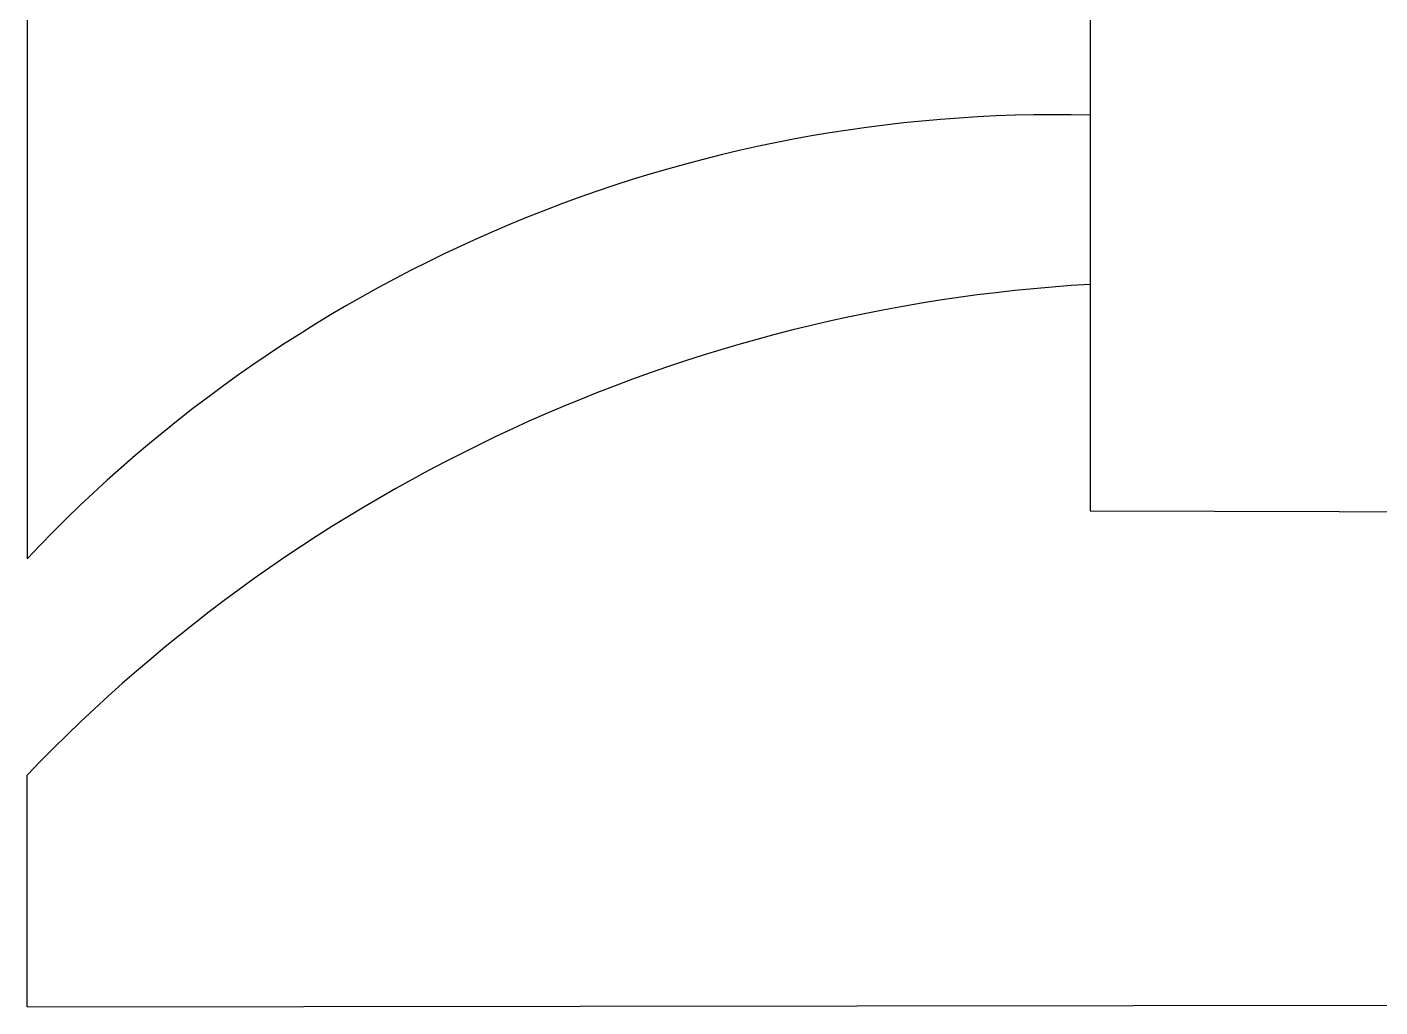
# Model space of a CAD drawing. Header units: millimetres. Extents: x -17017 to 2697, y 1903 to 18260.
# Drawn here: x -16963.924 to -16962.101, y 18245.412 to 18246.733 of the extents above; entities that cross this region are included whole.
import ezdxf

# ---------------------------------------------------------------- set-up
doc = ezdxf.new("R2010")
doc.units = ezdxf.units.MM
doc.linetypes.add('0', pattern=[0])
doc.layers.add('1', color=7, linetype='Continuous')
doc.layers.add('55', color=7, linetype='Continuous')

msp = doc.modelspace()

# ---------------------------------------------------------------- linework, layer by layer
at = {"layer": '1', "linetype": '0'}
for p, q in [((-16963.9242, 18247.9189), (-16963.9242, 18246.0156)), ((-16963.9242, 18245.4116), (-16963.9242, 18245.7239)), ((-16963.9242, 18245.4116), (-16957.7402, 18245.4195))]:
    msp.add_line(p, q, dxfattribs=at)
for centre, radius, start, end in [((-16962.5382, 18244.7105), 1.9038, 88.6097, 136.7224), ((-16962.3679, 18244.2358), 2.1533, 93.3029, 136.2819)]:
    msp.add_arc(centre, radius, start, end, dxfattribs=at)
at = {"layer": '55', "linetype": 'ByBlock'}
msp.add_lwpolyline([(-16960.3483, 18246.4807), (-16960.3483, 18247.3207), (-16960.5502, 18247.3191), (-16960.5487, 18247.7211), (-16961.3484, 18247.7185), (-16961.347, 18248.0211), (-16962.1687, 18248.0207), (-16962.1687, 18247.7107), (-16962.7887, 18247.7107), (-16962.7897, 18247.1011), (-16962.5887, 18247.1007), (-16962.5887, 18246.8807), (-16962.492, 18246.8807), (-16962.492, 18246.0805), (-16961.9887, 18246.079), (-16961.9903, 18245.7781), (-16961.3487, 18245.7781), (-16961.3487, 18246.079), (-16960.5487, 18246.079), (-16960.5487, 18246.4807), (-16960.3483, 18246.4807)], dxfattribs=at)

doc.saveas('drawing.dxf')
